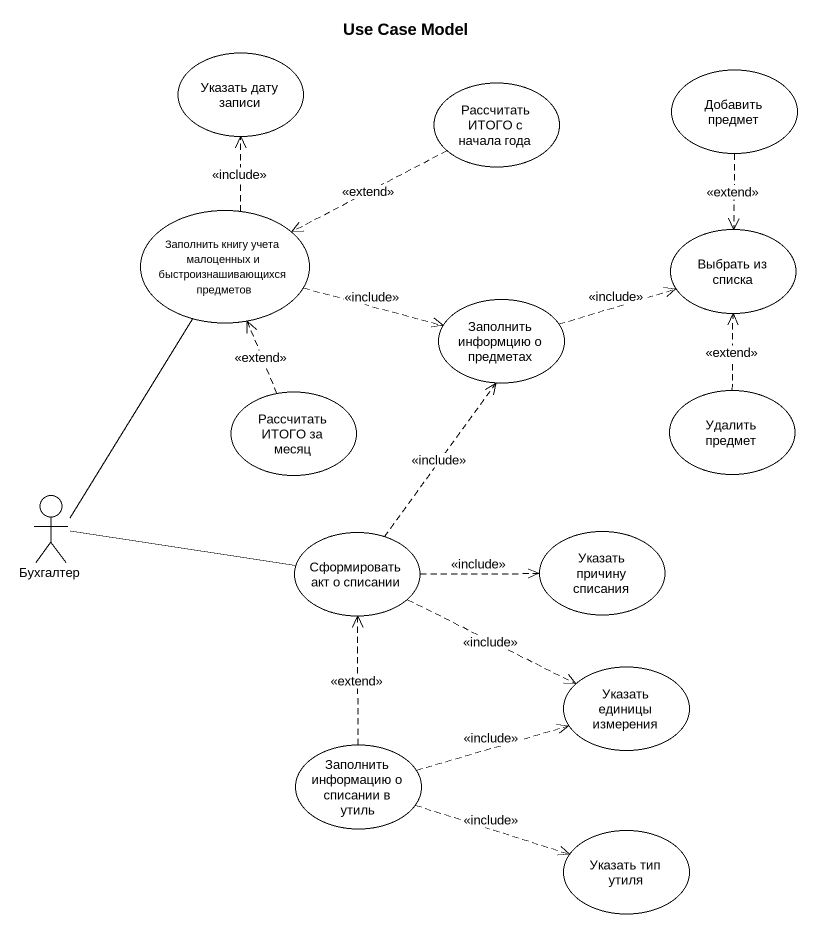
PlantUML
@startuml
title Use Case Model
usecase "Указать дату записи" as Указать_дату_записи
usecase "Добавить предмет" as Добавить_предмет
usecase "Рассчитать ИТОГО с начала года" as Рассчитать_ИТОГО_с_начала
usecase "Заполнить книгу учета малоценных и быстроизнашивающихся предметов" as Заполнить_книгу_учета
usecase "Выбрать из списка" as Выбрать_из_списка
usecase "Заполнить информцию о предметах" as Заполнить_информцию_о
usecase "Рассчитать ИТОГО за месяц" as Рассчитать_ИТОГО_за_месяц
usecase "Удалить предмет" as Удалить_предмет
actor Бухгалтер
usecase "Сформировать акт о списании" as Сформировать_акт_о_списании
usecase "Указать причину списания" as Указать_причину_списания
usecase "Указать единицы измерения" as Указать_единицы_измерения
usecase "Заполнить информацию о списании в утиль" as Заполнить_информацию_о
usecase "Указать тип утиля" as Указать_тип_утиля
Добавить_предмет ..> Выбрать_из_списка : <<extend>>
Рассчитать_ИТОГО_с_начала .left.> Заполнить_книгу_учета : <<extend>>
Заполнить_книгу_учета .up.> Указать_дату_записи : <<include>>
Заполнить_книгу_учета .right.> Заполнить_информцию_о : <<include>>
Заполнить_информцию_о .right.> Выбрать_из_списка : <<include>>
Рассчитать_ИТОГО_за_месяц .up.> Заполнить_книгу_учета : <<extend>>
Удалить_предмет .up.> Выбрать_из_списка : <<extend>>
Бухгалтер -up- Заполнить_книгу_учета
Бухгалтер -right- Сформировать_акт_о_списании
Сформировать_акт_о_списании .up.> Заполнить_информцию_о : <<include>>
Сформировать_акт_о_списании .right.> Указать_причину_списания : <<include>>
Сформировать_акт_о_списании .right.> Указать_единицы_измерения : <<include>>
Заполнить_информацию_о .up.> Сформировать_акт_о_списании : <<extend>>
Заполнить_информацию_о .right.> Указать_единицы_измерения : <<include>>
Заполнить_информацию_о .right.> Указать_тип_утиля : <<include>>
@enduml
